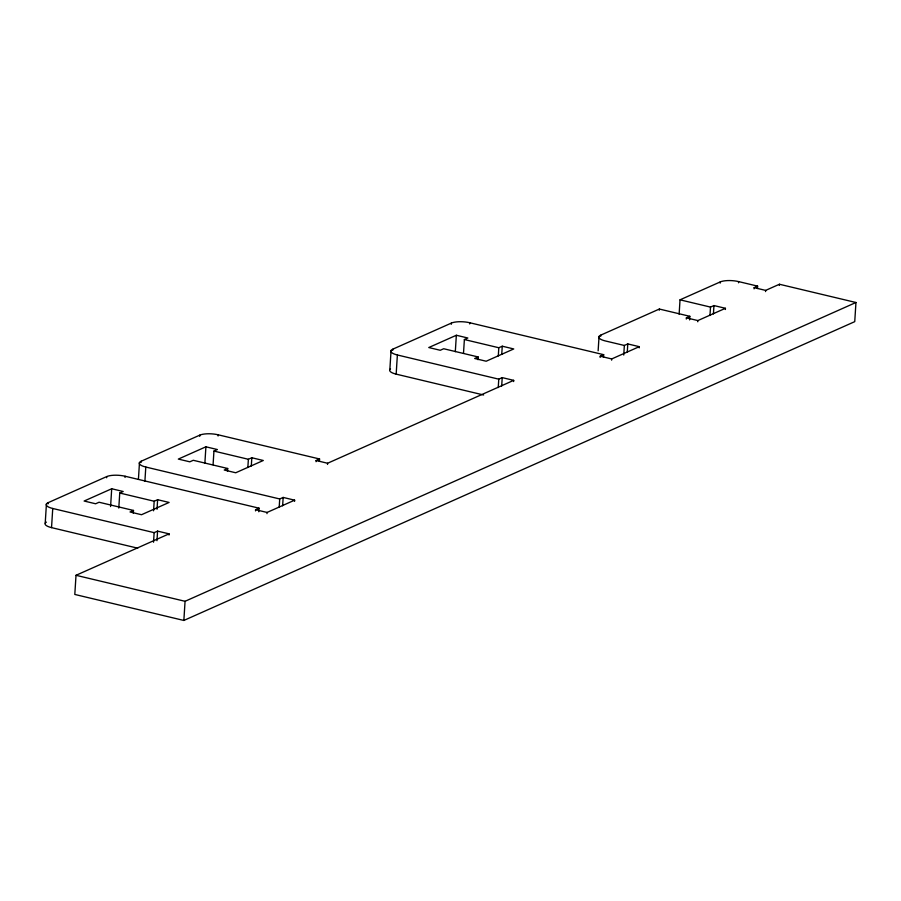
<?xml version="1.0" encoding="UTF-8"?>
<svg xmlns="http://www.w3.org/2000/svg" width="901" height="901" viewBox="0 0 901 901"><rect width="100%" height="100%" fill="white"/><g stroke="black" fill="none" stroke-linecap="round" stroke-linejoin="round"><path stroke-width="1.35" d="M45.219 523.143L46.424 503.997M48.08 503.862L48.158 502.668L106.746 476.573A13.414 4.032 3.6 0 1 125.115 476.246L259.037 508.175L258.812 511.768M137.718 548.18L51.537 527.626L52.742 508.479A13.414 4.032 3.6 0 1 48.158 502.668M168.983 535.048L169.061 533.854L76.011 575.3L74.806 594.446L183.86 620.451L854.745 321.646L855.95 302.499L779.421 284.254L765.636 290.392L754.16 287.656L754.081 288.849M106.667 477.778L106.746 476.573M110.586 506.542L111.701 488.759L123.189 491.495L119.743 493.027L118.786 508.074M125.036 477.44L125.115 476.246M133.325 513.187L133.494 510.45L99.065 502.24L95.619 503.772L84.131 501.035L111.701 488.759M138.427 479.309L139.475 462.551M141.13 462.427L141.209 461.222L199.797 435.138A13.414 4.032 3.6 0 1 218.166 434.8L319.562 458.981L319.416 461.368M144.892 481.393L145.793 467.033A13.414 4.032 3.6 0 1 141.209 461.222M153.575 510.811L154.172 501.238L157.619 499.706L169.095 502.443L141.525 514.719L130.048 511.982L133.494 510.45M153.53 542.222L154.139 532.649L157.585 531.117L169.061 533.854M157.022 509.279L157.619 499.706M156.977 540.69L157.585 531.117M183.86 620.451L185.054 601.294L855.95 302.499M199.718 436.332L199.797 435.138M204.876 463.215L205.901 446.806L217.389 449.543L213.942 451.074L213.075 464.758M218.087 435.994L218.166 434.8M227.525 471.234L227.694 468.497L193.264 460.287L189.818 461.819L178.33 459.082L205.901 446.806M247.854 467.495L248.372 459.285L251.818 457.753L263.295 460.49L235.724 472.766L224.248 470.029L227.694 468.497M251.3 465.952L251.818 457.753M255.512 510.901L255.591 509.707L259.037 508.175M266.989 513.638L267.068 512.444L294.638 500.168L294.559 501.361M279.186 507.342L279.715 498.963L283.162 497.431L294.638 500.168M282.632 505.81L283.162 497.431M316.037 461.706L316.116 460.512L319.562 458.981M327.525 464.443L327.592 463.249L513.694 380.357L513.626 381.562M389.851 369.647L391.057 350.5M392.712 350.376L392.791 349.183L451.378 323.087A13.414 4.032 3.6 0 1 469.748 322.749L603.67 354.679L603.524 357.078M483.623 394.987L396.17 374.14L397.375 354.983A13.414 4.032 3.6 0 1 392.791 349.183M451.3 324.281L451.378 323.087M455.309 351.683L456.345 335.262L467.822 337.999L464.375 339.531L463.508 353.215M469.68 323.943L469.748 322.749M477.958 359.69L478.127 356.954L443.697 348.743L440.251 350.275L428.775 347.538L456.345 335.262M498.298 355.951L498.805 347.741L502.251 346.209L513.739 348.946L486.168 361.222L474.681 358.485L478.127 356.954M498.242 387.543L498.771 379.163L502.217 377.62L513.694 380.357M501.744 354.42L502.251 346.209M501.688 386L502.217 377.62M598.14 350.804L599.041 336.445M600.697 336.332L600.764 335.138L659.352 309.043L689.828 316.307L689.603 319.9M600.145 357.415L600.224 356.21L603.67 354.679M611.633 360.152L611.7 358.947L639.271 346.671L639.203 347.865M623.751 355.05L624.348 345.466L627.794 343.934L639.271 346.671M627.265 352.314L627.794 343.934M659.284 310.237L659.352 309.043M679.129 314.19L680.03 299.83L720.237 281.923A13.414 4.032 3.6 0 1 738.617 281.596L757.606 286.124L757.459 288.511M686.303 319.044L686.382 317.839L689.828 316.307M697.791 321.781L697.858 320.576L725.429 308.3L725.361 309.493M709.977 315.474L710.506 307.095L713.952 305.563L725.429 308.3M713.423 313.942L713.952 305.563M720.169 283.117L720.237 281.923M738.538 282.79L738.617 281.596M765.568 291.586L765.636 290.392M779.354 285.448L779.421 284.254M754.16 287.656L757.606 286.124M680.03 299.83L710.506 307.095M686.382 317.839L697.858 320.576M624.348 345.466L605.224 340.916A13.414 4.032 3.6 0 1 600.764 335.138M600.224 356.21L611.7 358.947M464.375 339.531L498.805 347.741M397.375 354.983L498.771 379.163M316.116 460.512L327.592 463.249M213.942 451.074L248.372 459.285M145.793 467.033L279.715 498.963M255.591 509.707L267.068 512.444M119.743 493.027L154.172 501.238M52.742 508.479L154.139 532.649M76.011 575.3L185.054 601.294M396.17 374.14A13.414 4.032 3.6 0 1 390.527 368.937M51.537 527.626A13.414 4.032 3.6 0 1 46.379 522.107"/></g></svg>
